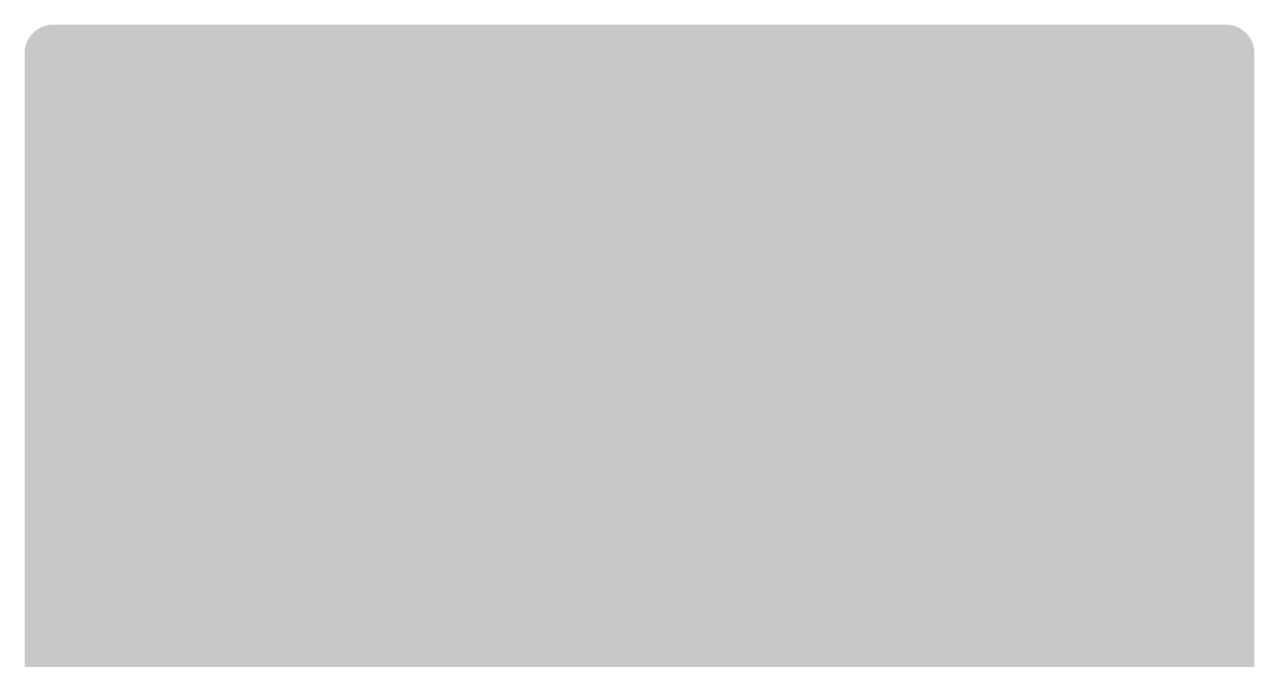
# Model space of a CAD drawing. Extents: x -4 to 157, y -7 to 87.
# Drawn here: x 59.092 to 59.637, y 29.427 to 29.708 of the extents above; entities that cross this region are included whole.
import ezdxf

# ---------------------------------------------------------------- set-up
doc = ezdxf.new("R2010")
doc.units = 0
doc.layers.add('2D_LINE_126', color=255, linetype='CONTINUOUS')

# ---------------------------------------------------------------- blocks, each defined once
blk = doc.blocks.new('SMOOTH_0$0254')
at = {"const_width": 0.0127}
blk.add_lwpolyline([(-0.00635, 0, 1), (0.00635, 0, 1)], format="xyb", close=True, dxfattribs=at)
blk = doc.blocks.new('DRAWING_207')
at = {"layer": '2D_LINE_126', "const_width": 0.0254}
for points in [[(-2.70349, 3.43136), (-3.2234, 3.43136)], [(-3.2234, 3.43136), (-3.2234, 1.87166)], [(-3.2234, 3.43124), (-3.22328, 3.43136)], [(-3.2234, 3.42985), (-3.22189, 3.43136)], [(-3.2234, 3.42846), (-3.2205, 3.43136)], [(-3.2234, 3.42707), (-3.21911, 3.43136)], [(-3.2234, 3.42569), (-3.21773, 3.43136)], [(-3.2234, 3.4243), (-3.21634, 3.43136)], [(-3.2234, 3.42291), (-3.21495, 3.43136)], [(-3.2234, 3.42152), (-3.21356, 3.43136)], [(-3.2234, 3.42013), (-3.21217, 3.43136)], [(-3.2234, 3.41874), (-3.21078, 3.43136)], [(-3.2234, 3.41735), (-3.20939, 3.43136)], [(-3.2234, 3.41596), (-3.208, 3.43136)], [(-3.2234, 3.41457), (-3.20661, 3.43136)], [(-3.2234, 3.41318), (-3.20522, 3.43136)], [(-3.2234, 3.41179), (-3.20383, 3.43136)], [(-3.2234, 3.4104), (-3.20244, 3.43136)], [(-3.2234, 3.40901), (-3.20105, 3.43136)], [(-3.2234, 3.40762), (-3.19966, 3.43136)], [(-3.2234, 3.40623), (-3.19827, 3.43136)], [(-3.2234, 3.40484), (-3.19688, 3.43136)], [(-3.2234, 3.40345), (-3.19549, 3.43136)], [(-3.2234, 3.40206), (-3.1941, 3.43136)], [(-3.2234, 3.40068), (-3.19272, 3.43136)], [(-3.2234, 3.39928), (-3.19133, 3.43136)], [(-3.2234, 3.3979), (-3.18994, 3.43136)], [(-3.2234, 3.39651), (-3.18855, 3.43136)], [(-3.2234, 3.39512), (-3.18716, 3.43136)], [(-3.2234, 3.39373), (-3.18577, 3.43136)], [(-3.2234, 3.39234), (-3.18438, 3.43136)], [(-3.2234, 3.39095), (-3.18299, 3.43136)], [(-3.2234, 3.38956), (-3.1816, 3.43136)], [(-3.2234, 3.38817), (-3.18021, 3.43136)], [(-3.2234, 3.38678), (-3.17882, 3.43136)], [(-3.2234, 3.38539), (-3.17743, 3.43136)], [(-3.2234, 3.384), (-3.17604, 3.43136)], [(-3.2234, 3.38261), (-3.17465, 3.43136)], [(-3.2234, 3.38122), (-3.17326, 3.43136)], [(-3.2234, 3.37983), (-3.17187, 3.43136)], [(-3.2234, 3.37844), (-3.17048, 3.43136)], [(-3.2234, 3.37705), (-3.16909, 3.43136)], [(-3.2234, 3.37566), (-3.1677, 3.43136)], [(-3.2234, 3.37427), (-3.16631, 3.43136)], [(-3.2234, 3.37289), (-3.16493, 3.43136)], [(-3.2234, 3.3715), (-3.16354, 3.43136)], [(-3.2234, 3.37011), (-3.16215, 3.43136)], [(-3.2234, 3.36872), (-3.16076, 3.43136)], [(-3.2234, 3.36733), (-3.15937, 3.43136)], [(-3.2234, 3.36594), (-3.15798, 3.43136)], [(-3.2234, 3.36455), (-3.15659, 3.43136)], [(-3.2234, 3.36316), (-3.1552, 3.43136)], [(-3.2234, 3.36177), (-3.15381, 3.43136)], [(-3.2234, 3.36038), (-3.15242, 3.43136)], [(-3.2234, 3.35899), (-3.15103, 3.43136)], [(-3.2234, 3.3576), (-3.14964, 3.43136)], [(-3.2234, 3.35621), (-3.14825, 3.43136)], [(-3.2234, 3.35482), (-3.14686, 3.43136)], [(-3.2234, 3.35343), (-3.14547, 3.43136)], [(-3.2234, 3.35204), (-3.14408, 3.43136)], [(-3.2234, 3.35065), (-3.14269, 3.43136)], [(-3.2234, 3.34926), (-3.1413, 3.43136)], [(-3.2234, 3.34788), (-3.13992, 3.43136)], [(-3.2234, 3.34649), (-3.13853, 3.43136)], [(-3.2234, 3.3451), (-3.13714, 3.43136)], [(-3.2234, 3.34371), (-3.13575, 3.43136)], [(-3.2234, 3.34232), (-3.13436, 3.43136)], [(-3.2234, 3.34093), (-3.13297, 3.43136)], [(-3.2234, 3.33954), (-3.13158, 3.43136)], [(-3.2234, 3.33815), (-3.13019, 3.43136)], [(-3.2234, 3.33676), (-3.1288, 3.43136)], [(-3.2234, 3.33537), (-3.12741, 3.43136)], [(-3.2234, 3.33398), (-3.12602, 3.43136)], [(-3.2234, 3.33259), (-3.12463, 3.43136)], [(-3.2234, 3.3312), (-3.12324, 3.43136)], [(-3.2234, 3.32981), (-3.12185, 3.43136)], [(-3.2234, 3.32842), (-3.12046, 3.43136)], [(-3.2234, 3.32703), (-3.11907, 3.43136)], [(-3.2234, 3.32564), (-3.11768, 3.43136)], [(-3.2234, 3.32426), (-3.1163, 3.43136)], [(-3.2234, 3.32286), (-3.1149, 3.43136)], [(-3.2234, 3.32148), (-3.11352, 3.43136)], [(-3.2234, 3.32009), (-3.11213, 3.43136)], [(-3.2234, 3.3187), (-3.11074, 3.43136)], [(-3.2234, 3.31731), (-3.10935, 3.43136)], [(-3.2234, 3.31592), (-3.10796, 3.43136)], [(-3.2234, 3.31453), (-3.10657, 3.43136)], [(-3.2234, 3.31314), (-3.10518, 3.43136)], [(-3.2234, 3.31175), (-3.10379, 3.43136)], [(-3.2234, 3.31036), (-3.1024, 3.43136)], [(-3.2234, 3.30897), (-3.10101, 3.43136)], [(-3.2234, 3.30758), (-3.09962, 3.43136)], [(-3.2234, 3.30619), (-3.09823, 3.43136)], [(-3.2234, 3.3048), (-3.09684, 3.43136)], [(-3.2234, 3.30341), (-3.09545, 3.43136)], [(-3.2234, 3.30202), (-3.09406, 3.43136)], [(-3.2234, 3.30063), (-3.09267, 3.43136)], [(-3.2234, 3.29924), (-3.09128, 3.43136)], [(-3.2234, 3.29785), (-3.08989, 3.43136)], [(-3.2234, 3.29646), (-3.0885, 3.43136)], [(-3.2234, 3.29508), (-3.08712, 3.43136)], [(-3.2234, 3.29369), (-3.08573, 3.43136)], [(-3.2234, 3.2923), (-3.08434, 3.43136)], [(-3.2234, 3.29091), (-3.08295, 3.43136)], [(-3.2234, 3.28952), (-3.08156, 3.43136)], [(-3.2234, 3.28813), (-3.08017, 3.43136)], [(-3.2234, 3.28674), (-3.07878, 3.43136)], [(-3.2234, 3.28535), (-3.07739, 3.43136)], [(-3.2234, 3.28396), (-3.076, 3.43136)], [(-3.2234, 3.28257), (-3.07461, 3.43136)], [(-3.2234, 3.28118), (-3.07322, 3.43136)], [(-3.2234, 3.27979), (-3.07183, 3.43136)], [(-3.2234, 3.2784), (-3.07044, 3.43136)], [(-3.2234, 3.27701), (-3.06905, 3.43136)], [(-3.2234, 3.27562), (-3.06766, 3.43136)], [(-3.2234, 3.27423), (-3.06627, 3.43136)], [(-3.2234, 3.27284), (-3.06488, 3.43136)], [(-3.2234, 3.27145), (-3.06349, 3.43136)], [(-3.2234, 3.27007), (-3.06211, 3.43136)], [(-3.2234, 3.26868), (-3.06072, 3.43136)], [(-3.2234, 3.26729), (-3.05933, 3.43136)], [(-3.2234, 3.2659), (-3.05794, 3.43136)], [(-3.2234, 3.26451), (-3.05655, 3.43136)], [(-3.2234, 3.26312), (-3.05516, 3.43136)], [(-3.2234, 3.26173), (-3.05377, 3.43136)], [(-3.2234, 3.26034), (-3.05238, 3.43136)], [(-3.2234, 3.25895), (-3.05099, 3.43136)], [(-3.2234, 3.25756), (-3.0496, 3.43136)], [(-3.2234, 3.25617), (-3.04821, 3.43136)], [(-3.2234, 3.25478), (-3.04682, 3.43136)], [(-3.2234, 3.25339), (-3.04543, 3.43136)], [(-3.2234, 3.252), (-3.04404, 3.43136)], [(-3.2234, 3.25061), (-3.04265, 3.43136)], [(-3.2234, 3.24922), (-3.04126, 3.43136)], [(-3.2234, 3.24783), (-3.03987, 3.43136)], [(-3.2234, 3.24644), (-3.03848, 3.43136)], [(-3.2234, 3.24506), (-3.0371, 3.43136)], [(-3.2234, 3.24366), (-3.0357, 3.43136)], [(-3.2234, 3.24228), (-3.03432, 3.43136)], [(-3.2234, 3.24089), (-3.03293, 3.43136)], [(-3.2234, 3.2395), (-3.03154, 3.43136)], [(-3.2234, 3.23811), (-3.03015, 3.43136)], [(-3.2234, 3.23672), (-3.02876, 3.43136)], [(-3.2234, 3.23533), (-3.02737, 3.43136)], [(-3.2234, 3.23394), (-3.02598, 3.43136)], [(-3.2234, 3.23255), (-3.02459, 3.43136)], [(-3.2234, 3.23116), (-3.0232, 3.43136)], [(-3.2234, 3.22977), (-3.02181, 3.43136)], [(-3.2234, 3.22838), (-3.02042, 3.43136)], [(-3.2234, 3.22699), (-3.01903, 3.43136)], [(-3.2234, 3.2256), (-3.01764, 3.43136)], [(-3.2234, 3.22421), (-3.01625, 3.43136)], [(-3.2234, 3.22282), (-3.01486, 3.43136)], [(-3.2234, 3.22143), (-3.01347, 3.43136)], [(-3.2234, 3.22004), (-3.01208, 3.43136)], [(-3.2234, 3.21865), (-3.01069, 3.43136)], [(-3.2234, 3.21727), (-3.00931, 3.43136)], [(-3.2234, 3.21588), (-3.00792, 3.43136)], [(-3.2234, 3.21449), (-3.00653, 3.43136)], [(-3.2234, 3.2131), (-3.00514, 3.43136)], [(-3.2234, 3.21171), (-3.00375, 3.43136)], [(-3.2234, 3.21032), (-3.00236, 3.43136)], [(-3.2234, 3.20893), (-3.00097, 3.43136)], [(-3.2234, 3.20754), (-2.99958, 3.43136)], [(-3.2234, 3.20615), (-2.99819, 3.43136)], [(-3.2234, 3.20476), (-2.9968, 3.43136)], [(-3.2234, 3.20337), (-2.99541, 3.43136)], [(-3.2234, 3.20198), (-2.99402, 3.43136)], [(-3.2234, 3.20059), (-2.99263, 3.43136)], [(-3.2234, 3.1992), (-2.99124, 3.43136)], [(-3.2234, 3.19781), (-2.98985, 3.43136)], [(-3.2234, 3.19642), (-2.98846, 3.43136)], [(-3.2234, 3.19503), (-2.98707, 3.43136)], [(-3.2234, 3.19364), (-2.98568, 3.43136)], [(-3.2234, 3.19226), (-2.9843, 3.43136)], [(-3.2234, 3.19087), (-2.98291, 3.43136)], [(-3.2234, 3.18948), (-2.98152, 3.43136)], [(-3.2234, 3.18809), (-2.98013, 3.43136)], [(-3.2234, 3.1867), (-2.97874, 3.43136)], [(-3.2234, 3.18531), (-2.97735, 3.43136)], [(-3.2234, 3.18392), (-2.97596, 3.43136)], [(-3.2234, 3.18253), (-2.97457, 3.43136)], [(-3.2234, 3.18114), (-2.97318, 3.43136)], [(-3.2234, 3.17975), (-2.97179, 3.43136)], [(-3.2234, 3.17836), (-2.9704, 3.43136)], [(-3.2234, 3.17697), (-2.96901, 3.43136)], [(-3.2234, 3.17558), (-2.96762, 3.43136)], [(-3.2234, 3.17419), (-2.96623, 3.43136)], [(-3.2234, 3.1728), (-2.96484, 3.43136)], [(-3.2234, 3.17141), (-2.96345, 3.43136)], [(-3.2234, 3.17002), (-2.96206, 3.43136)], [(-3.2234, 3.16863), (-2.96068, 3.43136)], [(-3.2234, 3.16724), (-2.95928, 3.43136)], [(-3.2234, 3.16586), (-2.9579, 3.43136)], [(-3.2234, 3.16447), (-2.95651, 3.43136)], [(-3.2234, 3.16308), (-2.95512, 3.43136)], [(-3.2234, 3.16169), (-2.95373, 3.43136)], [(-3.2234, 3.1603), (-2.95234, 3.43136)], [(-3.2234, 3.15891), (-2.95095, 3.43136)], [(-3.2234, 3.15752), (-2.94956, 3.43136)], [(-3.2234, 3.15613), (-2.94817, 3.43136)], [(-3.2234, 3.15474), (-2.94678, 3.43136)], [(-3.2234, 3.15335), (-2.94539, 3.43136)], [(-3.2234, 3.15196), (-2.944, 3.43136)], [(-3.2234, 3.15057), (-2.94261, 3.43136)], [(-3.2234, 3.14918), (-2.94122, 3.43136)], [(-3.2234, 3.14779), (-2.93983, 3.43136)], [(-3.2234, 3.1464), (-2.93844, 3.43136)], [(-3.2234, 3.14501), (-2.93705, 3.43136)], [(-3.2234, 3.14362), (-2.93566, 3.43136)], [(-3.2234, 3.14223), (-2.93427, 3.43136)], [(-3.2234, 3.14084), (-2.93288, 3.43136)], [(-3.2234, 3.13946), (-2.9315, 3.43136)], [(-3.2234, 3.13807), (-2.93011, 3.43136)], [(-3.2234, 3.13668), (-2.92872, 3.43136)], [(-3.2234, 3.13529), (-2.92733, 3.43136)], [(-3.2234, 3.1339), (-2.92594, 3.43136)], [(-3.2234, 3.13251), (-2.92455, 3.43136)], [(-3.2234, 3.13112), (-2.92316, 3.43136)], [(-3.2234, 3.12973), (-2.92177, 3.43136)], [(-3.2234, 3.12834), (-2.92038, 3.43136)], [(-3.2234, 3.12695), (-2.91899, 3.43136)], [(-3.2234, 3.12556), (-2.9176, 3.43136)], [(-3.2234, 3.12417), (-2.91621, 3.43136)], [(-3.2234, 3.12278), (-2.91482, 3.43136)], [(-3.2234, 3.12139), (-2.91343, 3.43136)], [(-3.2234, 3.12), (-2.91204, 3.43136)], [(-3.2234, 3.11861), (-2.91065, 3.43136)], [(-3.2234, 3.11722), (-2.90926, 3.43136)], [(-3.2234, 3.11584), (-2.90788, 3.43136)], [(-3.2234, 3.11445), (-2.90649, 3.43136)], [(-3.2234, 3.11306), (-2.9051, 3.43136)], [(-3.2234, 3.11167), (-2.90371, 3.43136)], [(-3.2234, 3.11028), (-2.90232, 3.43136)], [(-3.2234, 3.10889), (-2.90093, 3.43136)], [(-3.2234, 3.1075), (-2.89954, 3.43136)], [(-3.2234, 3.10611), (-2.89815, 3.43136)], [(-3.2234, 3.10472), (-2.89676, 3.43136)], [(-3.2234, 3.10333), (-2.89537, 3.43136)], [(-3.2234, 3.10194), (-2.89398, 3.43136)], [(-3.2234, 3.10055), (-2.89259, 3.43136)], [(-3.2234, 3.09916), (-2.8912, 3.43136)], [(-3.2234, 3.09777), (-2.88981, 3.43136)], [(-3.2234, 3.09638), (-2.88842, 3.43136)], [(-3.2234, 3.09499), (-2.88703, 3.43136)], [(-3.2234, 3.0936), (-2.88564, 3.43136)], [(-3.2234, 3.09221), (-2.88425, 3.43136)], [(-3.2234, 3.09082), (-2.88286, 3.43136)], [(-3.2234, 3.08944), (-2.88148, 3.43136)], [(-3.2234, 3.08804), (-2.88008, 3.43136)], [(-3.2234, 3.08666), (-2.8787, 3.43136)], [(-3.2234, 3.08527), (-2.87731, 3.43136)], [(-3.2234, 3.08388), (-2.87592, 3.43136)], [(-3.2234, 3.08249), (-2.87453, 3.43136)], [(-3.2234, 3.0811), (-2.87314, 3.43136)], [(-3.2234, 3.07971), (-2.87175, 3.43136)], [(-3.2234, 3.07832), (-2.87036, 3.43136)], [(-3.2234, 3.07693), (-2.86897, 3.43136)], [(-3.2234, 3.07554), (-2.86758, 3.43136)], [(-3.2234, 3.07415), (-2.86619, 3.43136)], [(-3.2234, 3.07276), (-2.8648, 3.43136)], [(-3.2234, 3.07137), (-2.86341, 3.43136)], [(-3.2234, 3.06998), (-2.86202, 3.43136)], [(-3.2234, 3.06859), (-2.86063, 3.43136)], [(-3.2234, 3.0672), (-2.85924, 3.43136)], [(-3.2234, 3.06581), (-2.85785, 3.43136)], [(-3.2234, 3.06442), (-2.85646, 3.43136)], [(-3.2234, 3.06303), (-2.85507, 3.43136)], [(-3.2234, 3.06165), (-2.85369, 3.43136)], [(-3.2234, 3.06026), (-2.8523, 3.43136)], [(-3.2234, 3.05887), (-2.85091, 3.43136)], [(-3.2234, 3.05748), (-2.84952, 3.43136)], [(-3.2234, 3.05609), (-2.84813, 3.43136)], [(-3.2234, 3.0547), (-2.84674, 3.43136)], [(-3.2234, 3.05331), (-2.84535, 3.43136)], [(-3.2234, 3.05192), (-2.84396, 3.43136)], [(-3.2234, 3.05053), (-2.84257, 3.43136)], [(-3.2234, 3.04914), (-2.84118, 3.43136)], [(-3.2234, 3.04775), (-2.83979, 3.43136)], [(-3.2234, 3.04636), (-2.8384, 3.43136)], [(-3.2234, 3.04497), (-2.83701, 3.43136)], [(-3.2234, 3.04358), (-2.83562, 3.43136)], [(-3.2234, 3.04219), (-2.83423, 3.43136)], [(-3.2234, 3.0408), (-2.83284, 3.43136)], [(-3.2234, 3.03941), (-2.83145, 3.43136)], [(-3.2234, 3.03803), (-2.83007, 3.43136)], [(-3.2234, 3.03664), (-2.82868, 3.43136)], [(-3.2234, 3.03525), (-2.82729, 3.43136)], [(-3.2234, 3.03386), (-2.8259, 3.43136)], [(-3.2234, 3.03247), (-2.82451, 3.43136)], [(-3.2234, 3.03108), (-2.82312, 3.43136)], [(-3.2234, 3.02969), (-2.82173, 3.43136)], [(-3.2234, 3.0283), (-2.82034, 3.43136)], [(-3.2234, 3.02691), (-2.81895, 3.43136)], [(-3.2234, 3.02552), (-2.81756, 3.43136)], [(-3.2234, 3.02413), (-2.81617, 3.43136)], [(-3.2234, 3.02274), (-2.81478, 3.43136)], [(-3.2234, 3.02135), (-2.81339, 3.43136)], [(-3.2234, 3.01996), (-2.812, 3.43136)], [(-3.2234, 3.01857), (-2.81061, 3.43136)], [(-3.2234, 3.01718), (-2.80922, 3.43136)], [(-3.2234, 3.01579), (-2.80783, 3.43136)], [(-3.2234, 3.0144), (-2.80644, 3.43136)], [(-3.2234, 3.01301), (-2.80505, 3.43136)], [(-3.2234, 3.01162), (-2.80366, 3.43136)], [(-3.2234, 3.01024), (-2.80228, 3.43136)], [(-3.2234, 3.00885), (-2.80089, 3.43136)], [(-3.2234, 3.00746), (-2.7995, 3.43136)], [(-3.2234, 3.00607), (-2.79811, 3.43136)], [(-3.2234, 3.00468), (-2.79672, 3.43136)], [(-3.2234, 3.00329), (-2.79533, 3.43136)], [(-3.2234, 3.0019), (-2.79394, 3.43136)], [(-3.2234, 3.00051), (-2.79255, 3.43136)], [(-3.2234, 2.99912), (-2.79116, 3.43136)], [(-3.2234, 2.99773), (-2.78977, 3.43136)], [(-3.2234, 2.99634), (-2.78838, 3.43136)], [(-3.2234, 2.99495), (-2.78699, 3.43136)], [(-3.2234, 2.99356), (-2.7856, 3.43136)], [(-3.2234, 2.99217), (-2.78421, 3.43136)], [(-3.2234, 2.99078), (-2.78282, 3.43136)], [(-3.2234, 2.98939), (-2.78143, 3.43136)], [(-3.2234, 2.988), (-2.78004, 3.43136)], [(-3.2234, 2.98661), (-2.77865, 3.43136)], [(-3.2234, 2.98522), (-2.77726, 3.43136)], [(-3.2234, 2.98384), (-2.77588, 3.43136)], [(-3.2234, 2.98245), (-2.77449, 3.43136)], [(-3.2234, 2.98106), (-2.7731, 3.43136)], [(-3.2234, 2.97967), (-2.77171, 3.43136)], [(-3.2234, 2.97828), (-2.77032, 3.43136)], [(-3.2234, 2.97689), (-2.76893, 3.43136)], [(-3.2234, 2.9755), (-2.76754, 3.43136)], [(-3.2234, 2.97411), (-2.76615, 3.43136)], [(-3.2234, 2.97272), (-2.76476, 3.43136)], [(-3.2234, 2.97133), (-2.76337, 3.43136)], [(-3.2234, 2.96994), (-2.76198, 3.43136)], [(-3.2234, 2.96855), (-2.76059, 3.43136)], [(-3.2234, 2.96716), (-2.7592, 3.43136)], [(-3.2234, 2.96577), (-2.75781, 3.43136)], [(-3.2234, 2.96438), (-2.75642, 3.43136)], [(-3.2234, 2.96299), (-2.75503, 3.43136)], [(-3.2234, 2.9616), (-2.75364, 3.43136)], [(-3.2234, 2.96021), (-2.75225, 3.43136)], [(-3.2234, 2.95883), (-2.75087, 3.43136)], [(-3.2234, 2.95744), (-2.74948, 3.43136)], [(-3.2234, 2.95605), (-2.74809, 3.43136)], [(-3.2234, 2.95466), (-2.7467, 3.43136)], [(-3.2234, 2.95327), (-2.74531, 3.43136)], [(-3.2234, 2.95188), (-2.74392, 3.43136)], [(-3.2234, 2.95049), (-2.74253, 3.43136)], [(-3.2234, 2.9491), (-2.74114, 3.43136)], [(-3.2234, 2.94771), (-2.73975, 3.43136)], [(-3.2234, 2.94632), (-2.73836, 3.43136)], [(-3.2234, 2.94493), (-2.73697, 3.43136)], [(-3.2234, 2.94354), (-2.73558, 3.43136)], [(-3.2234, 2.94215), (-2.73419, 3.43136)], [(-3.2234, 2.94076), (-2.7328, 3.43136)], [(-3.2234, 2.93937), (-2.73141, 3.43136)], [(-3.2234, 2.93798), (-2.73002, 3.43136)], [(-3.2234, 2.93659), (-2.72863, 3.43136)], [(-3.2234, 2.9352), (-2.72724, 3.43136)], [(-3.2234, 2.93381), (-2.72585, 3.43136)], [(-3.2234, 2.93242), (-2.72446, 3.43136)], [(-3.2234, 2.93104), (-2.72308, 3.43136)], [(-3.2234, 2.92965), (-2.72169, 3.43136)], [(-3.2234, 2.92826), (-2.7203, 3.43136)], [(-3.2234, 2.92687), (-2.71891, 3.43136)], [(-3.2234, 2.92548), (-2.71752, 3.43136)], [(-3.2234, 2.92409), (-2.71613, 3.43136)], [(-3.2234, 2.9227), (-2.71474, 3.43136)], [(-3.2234, 2.92131), (-2.71335, 3.43136)], [(-3.2234, 2.91992), (-2.71196, 3.43136)], [(-3.2234, 2.91853), (-2.71057, 3.43136)], [(-3.2234, 2.91714), (-2.70918, 3.43136)], [(-3.2234, 2.91575), (-2.70779, 3.43136)], [(-3.2234, 2.91436), (-2.7064, 3.43136)], [(-3.2234, 2.91297), (-2.70501, 3.43136)], [(-3.2234, 2.91158), (-2.70362, 3.43136)], [(-3.2234, 2.91019), (-2.70349, 3.4301)], [(-3.2234, 2.9088), (-2.70349, 3.42871)], [(-2.70349, 1.87166), (-2.70349, 3.43136)], [(-3.2234, 2.90742), (-2.70349, 3.42732)], [(-3.2234, 2.90603), (-2.70349, 3.42593)], [(-3.2234, 2.90464), (-2.70349, 3.42454)], [(-3.2234, 2.90325), (-2.70349, 3.42315)], [(-3.2234, 2.90186), (-2.70349, 3.42176)], [(-3.2234, 2.90047), (-2.70349, 3.42038)], [(-3.2234, 2.89908), (-2.70349, 3.41899)], [(-3.2234, 2.89769), (-2.70349, 3.4176)], [(-3.2234, 2.8963), (-2.70349, 3.41621)], [(-3.2234, 2.89491), (-2.70349, 3.41482)], [(-3.2234, 2.89352), (-2.70349, 3.41343)], [(-3.2234, 2.89213), (-2.70349, 3.41204)], [(-3.2234, 2.89074), (-2.70349, 3.41065)], [(-3.2234, 2.88935), (-2.70349, 3.40926)], [(-3.2234, 2.88796), (-2.70349, 3.40787)], [(-3.2234, 2.88657), (-2.70349, 3.40648)], [(-3.2234, 2.88518), (-2.70349, 3.40509)], [(-3.2234, 2.88379), (-2.70349, 3.4037)], [(-3.2234, 2.88241), (-2.70349, 3.40231)], [(-3.2234, 2.88101), (-2.70349, 3.40092)], [(-3.2234, 2.87963), (-2.70349, 3.39953)], [(-3.2234, 2.87824), (-2.70349, 3.39814)], [(-3.2234, 2.87685), (-2.70349, 3.39675)], [(-3.2234, 2.87546), (-2.70349, 3.39536)], [(-3.2234, 2.87407), (-2.70349, 3.39398)], [(-3.2234, 2.87268), (-2.70349, 3.39259)], [(-3.2234, 2.87129), (-2.70349, 3.3912)], [(-3.2234, 2.8699), (-2.70349, 3.38981)], [(-3.2234, 2.86851), (-2.70349, 3.38842)], [(-3.2234, 2.86712), (-2.70349, 3.38703)], [(-3.2234, 2.86573), (-2.70349, 3.38564)], [(-3.2234, 2.86434), (-2.70349, 3.38425)], [(-3.2234, 2.86295), (-2.70349, 3.38286)], [(-3.2234, 2.86156), (-2.70349, 3.38147)], [(-3.2234, 2.86017), (-2.70349, 3.38008)], [(-3.2234, 2.85878), (-2.70349, 3.37869)], [(-3.2234, 2.85739), (-2.70349, 3.3773)], [(-3.2234, 2.856), (-2.70349, 3.37591)], [(-3.2234, 2.85461), (-2.70349, 3.37452)], [(-3.2234, 2.85323), (-2.70349, 3.37313)], [(-3.2234, 2.85184), (-2.70349, 3.37174)], [(-3.2234, 2.85045), (-2.70349, 3.37035)], [(-3.2234, 2.84906), (-2.70349, 3.36897)], [(-3.2234, 2.84767), (-2.70349, 3.36758)], [(-3.2234, 2.84628), (-2.70349, 3.36619)], [(-3.2234, 2.84489), (-2.70349, 3.3648)], [(-3.2234, 2.8435), (-2.70349, 3.36341)], [(-3.2234, 2.84211), (-2.70349, 3.36202)], [(-3.2234, 2.84072), (-2.70349, 3.36063)], [(-3.2234, 2.83933), (-2.70349, 3.35924)], [(-3.2234, 2.83794), (-2.70349, 3.35785)], [(-3.2234, 2.83655), (-2.70349, 3.35646)], [(-3.2234, 2.83516), (-2.70349, 3.35507)], [(-3.2234, 2.83377), (-2.70349, 3.35368)], [(-3.2234, 2.83238), (-2.70349, 3.35229)], [(-3.2234, 2.83099), (-2.70349, 3.3509)], [(-3.2234, 2.82961), (-2.70349, 3.34951)], [(-3.2234, 2.82822), (-2.70349, 3.34812)], [(-3.2234, 2.82683), (-2.70349, 3.34673)], [(-3.2234, 2.82544), (-2.70349, 3.34534)], [(-3.2234, 2.82405), (-2.70349, 3.34395)], [(-3.2234, 2.82266), (-2.70349, 3.34256)], [(-3.2234, 2.82127), (-2.70349, 3.34118)], [(-3.2234, 2.81988), (-2.70349, 3.33979)], [(-3.2234, 2.81849), (-2.70349, 3.3384)], [(-3.2234, 2.8171), (-2.70349, 3.33701)], [(-3.2234, 2.81571), (-2.70349, 3.33562)], [(-3.2234, 2.81432), (-2.70349, 3.33423)], [(-3.2234, 2.81293), (-2.70349, 3.33284)], [(-3.2234, 2.81154), (-2.70349, 3.33145)], [(-3.2234, 2.81015), (-2.70349, 3.33006)], [(-3.2234, 2.80876), (-2.70349, 3.32867)], [(-3.2234, 2.80737), (-2.70349, 3.32728)], [(-3.2234, 2.80598), (-2.70349, 3.32589)], [(-3.2234, 2.80459), (-2.70349, 3.3245)], [(-3.2234, 2.80321), (-2.70349, 3.32311)], [(-3.2234, 2.80181), (-2.70349, 3.32172)], [(-3.2234, 2.80043), (-2.70349, 3.32033)], [(-3.2234, 2.79904), (-2.70349, 3.31894)], [(-3.2234, 2.79765), (-2.70349, 3.31755)], [(-3.2234, 2.79626), (-2.70349, 3.31617)], [(-3.2234, 2.79487), (-2.70349, 3.31478)], [(-3.2234, 2.79348), (-2.70349, 3.31339)], [(-3.2234, 2.79209), (-2.70349, 3.312)], [(-3.2234, 2.7907), (-2.70349, 3.31061)], [(-3.2234, 2.78931), (-2.70349, 3.30922)], [(-3.2234, 2.78792), (-2.70349, 3.30783)], [(-3.2234, 2.78653), (-2.70349, 3.30644)], [(-3.2234, 2.78514), (-2.70349, 3.30505)], [(-3.2234, 2.78375), (-2.70349, 3.30366)], [(-3.2234, 2.78236), (-2.70349, 3.30227)], [(-3.2234, 2.78097), (-2.70349, 3.30088)], [(-3.2234, 2.77958), (-2.70349, 3.29949)], [(-3.2234, 2.77819), (-2.70349, 3.2981)], [(-3.2234, 2.7768), (-2.70349, 3.29671)], [(-3.2234, 2.77542), (-2.70349, 3.29532)], [(-3.2234, 2.77403), (-2.70349, 3.29393)], [(-3.2234, 2.77264), (-2.70349, 3.29254)], [(-3.2234, 2.77125), (-2.70349, 3.29115)], [(-3.2234, 2.76986), (-2.70349, 3.28977)], [(-3.2234, 2.76847), (-2.70349, 3.28838)], [(-3.2234, 2.76708), (-2.70349, 3.28699)], [(-3.2234, 2.76569), (-2.70349, 3.2856)], [(-3.2234, 2.7643), (-2.70349, 3.28421)], [(-3.2234, 2.76291), (-2.70349, 3.28282)], [(-3.2234, 2.76152), (-2.70349, 3.28143)], [(-3.2234, 2.76013), (-2.70349, 3.28004)], [(-3.2234, 2.75874), (-2.70349, 3.27865)], [(-3.2234, 2.75735), (-2.70349, 3.27726)], [(-3.2234, 2.75596), (-2.70349, 3.27587)], [(-3.2234, 2.75457), (-2.70349, 3.27448)], [(-3.2234, 2.75318), (-2.70349, 3.27309)], [(-3.2234, 2.7518), (-2.70349, 3.2717)], [(-3.2234, 2.75041), (-2.70349, 3.27031)], [(-3.2234, 2.74902), (-2.70349, 3.26892)], [(-3.2234, 2.74763), (-2.70349, 3.26753)], [(-3.2234, 2.74624), (-2.70349, 3.26614)], [(-3.2234, 2.74485), (-2.70349, 3.26475)], [(-3.2234, 2.74346), (-2.70349, 3.26337)], [(-3.2234, 2.74207), (-2.70349, 3.26198)], [(-3.2234, 2.74068), (-2.70349, 3.26059)], [(-3.2234, 2.73929), (-2.70349, 3.2592)], [(-3.2234, 2.7379), (-2.70349, 3.25781)], [(-3.2234, 2.73651), (-2.70349, 3.25642)], [(-3.2234, 2.73512), (-2.70349, 3.25503)], [(-3.2234, 2.73373), (-2.70349, 3.25364)], [(-3.2234, 2.73234), (-2.70349, 3.25225)], [(-3.2234, 2.73095), (-2.70349, 3.25086)], [(-3.2234, 2.72956), (-2.70349, 3.24947)], [(-3.2234, 2.72817), (-2.70349, 3.24808)], [(-3.2234, 2.72679), (-2.70349, 3.24669)], [(-3.2234, 2.72539), (-2.70349, 3.2453)], [(-3.2234, 2.72401), (-2.70349, 3.24391)], [(-3.2234, 2.72262), (-2.70349, 3.24252)], [(-3.2234, 2.72123), (-2.70349, 3.24113)], [(-3.2234, 2.71984), (-2.70349, 3.23974)], [(-3.2234, 2.71845), (-2.70349, 3.23836)], [(-3.2234, 2.71706), (-2.70349, 3.23697)], [(-3.2234, 2.71567), (-2.70349, 3.23558)], [(-3.2234, 2.71428), (-2.70349, 3.23419)], [(-3.2234, 2.71289), (-2.70349, 3.2328)], [(-3.2234, 2.7115), (-2.70349, 3.23141)], [(-3.2234, 2.71011), (-2.70349, 3.23002)], [(-3.2234, 2.70872), (-2.70349, 3.22863)], [(-3.2234, 2.70733), (-2.70349, 3.22724)], [(-3.2234, 2.70594), (-2.70349, 3.22585)], [(-3.2234, 2.70455), (-2.70349, 3.22446)], [(-3.2234, 2.70316), (-2.70349, 3.22307)], [(-3.2234, 2.70177), (-2.70349, 3.22168)], [(-3.2234, 2.70038), (-2.70349, 3.22029)], [(-3.2234, 2.69899), (-2.70349, 3.2189)], [(-3.2234, 2.69761), (-2.70349, 3.21751)], [(-3.2234, 2.69622), (-2.70349, 3.21612)], [(-3.2234, 2.69483), (-2.70349, 3.21473)], [(-3.2234, 2.69344), (-2.70349, 3.21335)], [(-3.2234, 2.69205), (-2.70349, 3.21195)], [(-3.2234, 2.69066), (-2.70349, 3.21057)], [(-3.2234, 2.68927), (-2.70349, 3.20918)], [(-3.2234, 2.68788), (-2.70349, 3.20779)], [(-3.2234, 2.68649), (-2.70349, 3.2064)], [(-3.2234, 2.6851), (-2.70349, 3.20501)], [(-3.2234, 2.68371), (-2.70349, 3.20362)], [(-3.2234, 2.68232), (-2.70349, 3.20223)], [(-3.2234, 2.68093), (-2.70349, 3.20084)], [(-3.2234, 2.67954), (-2.70349, 3.19945)], [(-3.2234, 2.67815), (-2.70349, 3.19806)], [(-3.2234, 2.67676), (-2.70349, 3.19667)], [(-3.2234, 2.67537), (-2.70349, 3.19528)], [(-3.2234, 2.67399), (-2.70349, 3.19389)], [(-3.2234, 2.6726), (-2.70349, 3.1925)], [(-3.2234, 2.67121), (-2.70349, 3.19111)], [(-3.2234, 2.66982), (-2.70349, 3.18972)], [(-3.2234, 2.66843), (-2.70349, 3.18833)], [(-3.2234, 2.66704), (-2.70349, 3.18694)], [(-3.2234, 2.66565), (-2.70349, 3.18556)], [(-3.2234, 2.66426), (-2.70349, 3.18417)], [(-3.2234, 2.66287), (-2.70349, 3.18278)], [(-3.2234, 2.66148), (-2.70349, 3.18139)], [(-3.2234, 2.66009), (-2.70349, 3.18)], [(-3.2234, 2.6587), (-2.70349, 3.17861)], [(-3.2234, 2.65731), (-2.70349, 3.17722)], [(-3.2234, 2.65592), (-2.70349, 3.17583)], [(-3.2234, 2.65453), (-2.70349, 3.17444)], [(-3.2234, 2.65314), (-2.70349, 3.17305)], [(-3.2234, 2.65175), (-2.70349, 3.17166)], [(-3.2234, 2.65036), (-2.70349, 3.17027)], [(-3.2234, 2.64897), (-2.70349, 3.16888)], [(-3.2234, 2.64759), (-2.70349, 3.16749)], [(-3.2234, 2.64619), (-2.70349, 3.1661)], [(-3.2234, 2.64481), (-2.70349, 3.16471)], [(-3.2234, 2.64342), (-2.70349, 3.16332)], [(-3.2234, 2.64203), (-2.70349, 3.16193)], [(-3.2234, 2.64064), (-2.70349, 3.16055)], [(-3.2234, 2.63925), (-2.70349, 3.15916)], [(-3.2234, 2.63786), (-2.70349, 3.15777)], [(-3.2234, 2.63647), (-2.70349, 3.15638)], [(-3.2234, 2.63508), (-2.70349, 3.15499)], [(-3.2234, 2.63369), (-2.70349, 3.1536)], [(-3.2234, 2.6323), (-2.70349, 3.15221)], [(-3.2234, 2.63091), (-2.70349, 3.15082)]]:
    blk.add_lwpolyline(points, dxfattribs=at)
at = {"layer": '2D_LINE_126'}
for p in [(-3.2234, 3.43136), (-3.2234, 3.43136), (-3.2234, 3.43124), (-3.2234, 3.42985), (-3.2234, 3.42846), (-3.22328, 3.43136), (-3.22189, 3.43136), (-3.2205, 3.43136), (-3.21911, 3.43136), (-3.21773, 3.43136), (-3.21634, 3.43136), (-3.21495, 3.43136), (-3.21356, 3.43136), (-3.21217, 3.43136), (-3.21078, 3.43136), (-3.20939, 3.43136), (-3.208, 3.43136), (-3.20661, 3.43136), (-3.20522, 3.43136), (-3.20383, 3.43136), (-3.20244, 3.43136), (-3.20105, 3.43136), (-3.19966, 3.43136), (-3.19827, 3.43136), (-3.19688, 3.43136), (-3.19549, 3.43136), (-3.1941, 3.43136), (-3.19272, 3.43136), (-3.19133, 3.43136), (-3.18994, 3.43136), (-3.18855, 3.43136), (-3.18716, 3.43136), (-3.18577, 3.43136), (-3.18438, 3.43136), (-3.18299, 3.43136), (-3.1816, 3.43136), (-3.18021, 3.43136), (-3.17882, 3.43136), (-3.17743, 3.43136), (-3.17604, 3.43136), (-3.17465, 3.43136), (-3.17326, 3.43136), (-3.17187, 3.43136), (-3.17048, 3.43136), (-3.16909, 3.43136), (-3.1677, 3.43136), (-3.16631, 3.43136), (-3.16493, 3.43136), (-3.16354, 3.43136), (-3.16215, 3.43136), (-3.16076, 3.43136), (-3.15937, 3.43136), (-3.15798, 3.43136), (-3.15659, 3.43136), (-3.1552, 3.43136), (-3.15381, 3.43136), (-3.15242, 3.43136), (-3.15103, 3.43136), (-3.14964, 3.43136), (-3.14825, 3.43136), (-3.14686, 3.43136), (-3.14547, 3.43136), (-3.14408, 3.43136), (-3.14269, 3.43136), (-3.1413, 3.43136), (-3.13992, 3.43136), (-3.13853, 3.43136), (-3.13714, 3.43136), (-3.13575, 3.43136), (-3.13436, 3.43136), (-3.13297, 3.43136), (-3.13158, 3.43136), (-3.13019, 3.43136), (-3.1288, 3.43136), (-3.12741, 3.43136), (-3.12602, 3.43136), (-3.12463, 3.43136), (-3.12324, 3.43136), (-3.12185, 3.43136), (-3.12046, 3.43136), (-3.11907, 3.43136), (-3.11768, 3.43136), (-3.1163, 3.43136), (-3.1149, 3.43136), (-3.11352, 3.43136), (-3.11213, 3.43136), (-3.11074, 3.43136), (-3.10935, 3.43136), (-3.10796, 3.43136), (-3.10657, 3.43136), (-3.10518, 3.43136), (-3.10379, 3.43136), (-3.1024, 3.43136), (-3.10101, 3.43136), (-3.09962, 3.43136), (-3.09823, 3.43136), (-3.09684, 3.43136), (-3.09545, 3.43136), (-3.09406, 3.43136), (-3.09267, 3.43136), (-3.09128, 3.43136), (-3.08989, 3.43136), (-3.0885, 3.43136), (-3.08712, 3.43136), (-3.08573, 3.43136), (-3.08434, 3.43136), (-3.08295, 3.43136), (-3.08156, 3.43136), (-3.08017, 3.43136), (-3.07878, 3.43136), (-3.07739, 3.43136), (-3.076, 3.43136), (-3.07461, 3.43136), (-3.07322, 3.43136), (-3.07183, 3.43136), (-3.07044, 3.43136), (-3.06905, 3.43136), (-3.06766, 3.43136), (-3.06627, 3.43136), (-3.06488, 3.43136), (-3.06349, 3.43136), (-3.06211, 3.43136), (-3.06072, 3.43136), (-3.05933, 3.43136), (-3.05794, 3.43136), (-3.05655, 3.43136), (-3.05516, 3.43136), (-3.05377, 3.43136), (-3.05238, 3.43136), (-3.05099, 3.43136), (-3.0496, 3.43136), (-3.04821, 3.43136), (-3.04682, 3.43136), (-3.04543, 3.43136), (-3.04404, 3.43136), (-3.04265, 3.43136), (-3.04126, 3.43136), (-3.03987, 3.43136), (-3.03848, 3.43136), (-3.0371, 3.43136), (-3.0357, 3.43136), (-3.03432, 3.43136), (-3.03293, 3.43136), (-3.03154, 3.43136), (-3.03015, 3.43136), (-3.02876, 3.43136), (-3.02737, 3.43136), (-3.02598, 3.43136), (-3.02459, 3.43136), (-3.0232, 3.43136), (-3.02181, 3.43136), (-3.02042, 3.43136), (-3.01903, 3.43136), (-3.01764, 3.43136), (-3.01625, 3.43136), (-3.01486, 3.43136), (-3.01347, 3.43136), (-3.01208, 3.43136), (-3.01069, 3.43136), (-3.00931, 3.43136), (-3.00792, 3.43136), (-3.00653, 3.43136), (-3.00514, 3.43136), (-3.00375, 3.43136), (-3.00236, 3.43136), (-3.00097, 3.43136), (-2.99958, 3.43136), (-2.99819, 3.43136), (-2.9968, 3.43136), (-2.99541, 3.43136), (-2.99402, 3.43136), (-2.99263, 3.43136), (-2.99124, 3.43136), (-2.98985, 3.43136), (-2.98846, 3.43136), (-2.98707, 3.43136), (-2.98568, 3.43136), (-2.9843, 3.43136), (-2.98291, 3.43136), (-2.98152, 3.43136), (-2.98013, 3.43136), (-2.97874, 3.43136), (-2.97735, 3.43136), (-2.97596, 3.43136), (-2.97457, 3.43136), (-2.97318, 3.43136), (-2.97179, 3.43136), (-2.9704, 3.43136), (-2.96901, 3.43136), (-2.96762, 3.43136), (-2.96623, 3.43136), (-2.96484, 3.43136), (-2.96345, 3.43136), (-2.96206, 3.43136), (-2.96068, 3.43136), (-2.95928, 3.43136), (-2.9579, 3.43136), (-2.95651, 3.43136), (-2.95512, 3.43136), (-2.95373, 3.43136), (-2.95234, 3.43136), (-2.95095, 3.43136), (-2.94956, 3.43136), (-2.94817, 3.43136), (-2.94678, 3.43136), (-2.94539, 3.43136), (-2.944, 3.43136), (-2.94261, 3.43136), (-2.94122, 3.43136), (-2.93983, 3.43136), (-2.93844, 3.43136), (-2.93705, 3.43136), (-2.93566, 3.43136), (-2.93427, 3.43136), (-2.93288, 3.43136), (-2.9315, 3.43136), (-2.93011, 3.43136), (-2.92872, 3.43136), (-2.92733, 3.43136), (-2.92594, 3.43136), (-2.92455, 3.43136), (-2.92316, 3.43136), (-2.92177, 3.43136), (-2.92038, 3.43136), (-2.91899, 3.43136), (-2.9176, 3.43136), (-2.91621, 3.43136), (-2.91482, 3.43136), (-2.91343, 3.43136), (-2.91204, 3.43136), (-2.91065, 3.43136), (-2.90926, 3.43136), (-2.90788, 3.43136), (-2.90649, 3.43136), (-2.9051, 3.43136), (-2.90371, 3.43136), (-2.90232, 3.43136), (-2.90093, 3.43136), (-2.89954, 3.43136), (-2.89815, 3.43136), (-2.89676, 3.43136), (-2.89537, 3.43136), (-2.89398, 3.43136), (-2.89259, 3.43136), (-2.8912, 3.43136), (-2.88981, 3.43136), (-2.88842, 3.43136), (-2.88703, 3.43136), (-2.88564, 3.43136), (-2.88425, 3.43136), (-2.88286, 3.43136), (-2.88148, 3.43136), (-2.88008, 3.43136), (-2.8787, 3.43136), (-2.87731, 3.43136), (-2.87592, 3.43136), (-2.87453, 3.43136), (-2.87314, 3.43136), (-2.87175, 3.43136), (-2.87036, 3.43136), (-2.86897, 3.43136), (-2.86758, 3.43136), (-2.86619, 3.43136), (-2.8648, 3.43136), (-2.86341, 3.43136), (-2.86202, 3.43136), (-2.86063, 3.43136), (-2.85924, 3.43136), (-2.85785, 3.43136), (-2.85646, 3.43136), (-2.85507, 3.43136), (-2.85369, 3.43136), (-2.8523, 3.43136), (-2.85091, 3.43136), (-2.84952, 3.43136), (-2.84813, 3.43136), (-2.84674, 3.43136), (-2.84535, 3.43136), (-2.84396, 3.43136), (-2.84257, 3.43136), (-2.84118, 3.43136), (-2.83979, 3.43136), (-2.8384, 3.43136), (-2.83701, 3.43136), (-2.83562, 3.43136), (-2.83423, 3.43136), (-2.83284, 3.43136), (-2.83145, 3.43136), (-2.83007, 3.43136), (-2.82868, 3.43136), (-2.82729, 3.43136), (-2.8259, 3.43136), (-2.82451, 3.43136), (-2.82312, 3.43136), (-2.82173, 3.43136), (-2.82034, 3.43136), (-2.81895, 3.43136), (-2.81756, 3.43136), (-2.81617, 3.43136), (-2.81478, 3.43136), (-2.81339, 3.43136), (-2.812, 3.43136), (-2.81061, 3.43136), (-2.80922, 3.43136), (-2.80783, 3.43136), (-2.80644, 3.43136), (-2.80505, 3.43136), (-2.80366, 3.43136), (-2.80228, 3.43136), (-2.80089, 3.43136), (-2.7995, 3.43136), (-2.79811, 3.43136), (-2.79672, 3.43136), (-2.79533, 3.43136), (-2.79394, 3.43136), (-2.79255, 3.43136), (-2.79116, 3.43136), (-2.78977, 3.43136), (-2.78838, 3.43136), (-2.78699, 3.43136), (-2.7856, 3.43136), (-2.78421, 3.43136), (-2.78282, 3.43136), (-2.78143, 3.43136), (-2.78004, 3.43136), (-2.77865, 3.43136), (-2.77726, 3.43136), (-2.77588, 3.43136), (-2.77449, 3.43136), (-2.7731, 3.43136), (-2.77171, 3.43136), (-2.77032, 3.43136), (-2.76893, 3.43136), (-2.76754, 3.43136), (-2.76615, 3.43136), (-2.76476, 3.43136), (-2.76337, 3.43136), (-2.76198, 3.43136), (-2.76059, 3.43136), (-2.7592, 3.43136), (-2.75781, 3.43136), (-2.75642, 3.43136), (-2.75503, 3.43136), (-2.75364, 3.43136), (-2.75225, 3.43136), (-2.75087, 3.43136), (-2.74948, 3.43136), (-2.74809, 3.43136), (-2.7467, 3.43136), (-2.74531, 3.43136), (-2.74392, 3.43136), (-2.74253, 3.43136), (-2.74114, 3.43136), (-2.73975, 3.43136), (-2.73836, 3.43136), (-2.73697, 3.43136), (-2.73558, 3.43136), (-2.73419, 3.43136), (-2.7328, 3.43136), (-2.73141, 3.43136), (-2.73002, 3.43136), (-2.72863, 3.43136), (-2.72724, 3.43136), (-2.72585, 3.43136), (-2.72446, 3.43136), (-2.72308, 3.43136), (-2.72169, 3.43136), (-2.7203, 3.43136), (-2.71891, 3.43136), (-2.71752, 3.43136), (-2.71613, 3.43136), (-2.71474, 3.43136), (-2.71335, 3.43136), (-2.71196, 3.43136), (-2.71057, 3.43136), (-2.70918, 3.43136), (-2.70779, 3.43136), (-2.7064, 3.43136), (-2.70501, 3.43136), (-2.70362, 3.43136), (-2.70349, 3.43136), (-2.70349, 3.43136), (-2.70349, 3.4301), (-2.70349, 3.42871), (-3.2234, 3.42707), (-3.2234, 3.42569), (-3.2234, 3.4243), (-3.2234, 3.42291), (-2.70349, 3.42732), (-2.70349, 3.42593), (-2.70349, 3.42454), (-2.70349, 3.42315), (-3.2234, 3.42152), (-3.2234, 3.42013), (-3.2234, 3.41874), (-3.2234, 3.41735), (-2.70349, 3.42176), (-2.70349, 3.42038), (-2.70349, 3.41899), (-2.70349, 3.4176), (-3.2234, 3.41596), (-3.2234, 3.41457), (-3.2234, 3.41318), (-2.70349, 3.41621), (-2.70349, 3.41482), (-2.70349, 3.41343), (-2.70349, 3.41204), (-3.2234, 3.41179), (-3.2234, 3.4104), (-3.2234, 3.40901), (-3.2234, 3.40762), (-2.70349, 3.41065), (-2.70349, 3.40926), (-2.70349, 3.40787), (-2.70349, 3.40648), (-3.2234, 3.40623), (-3.2234, 3.40484), (-3.2234, 3.40345), (-3.2234, 3.40206), (-2.70349, 3.40509), (-2.70349, 3.4037), (-2.70349, 3.40231), (-3.2234, 3.40068), (-3.2234, 3.39928), (-3.2234, 3.3979), (-3.2234, 3.39651), (-2.70349, 3.40092), (-2.70349, 3.39953), (-2.70349, 3.39814), (-2.70349, 3.39675), (-3.2234, 3.39512), (-3.2234, 3.39373), (-3.2234, 3.39234), (-3.2234, 3.39095), (-2.70349, 3.39536), (-2.70349, 3.39398), (-2.70349, 3.39259), (-2.70349, 3.3912), (-3.2234, 3.38956), (-3.2234, 3.38817), (-3.2234, 3.38678), (-3.2234, 3.38539), (-2.70349, 3.38981), (-2.70349, 3.38842), (-2.70349, 3.38703), (-2.70349, 3.38564), (-3.2234, 3.384), (-3.2234, 3.38261), (-3.2234, 3.38122), (-3.2234, 3.37983), (-2.70349, 3.38425), (-2.70349, 3.38286), (-2.70349, 3.38147), (-2.70349, 3.38008), (-3.2234, 3.37844), (-3.2234, 3.37705), (-3.2234, 3.37566), (-3.2234, 3.37427), (-2.70349, 3.37869), (-2.70349, 3.3773), (-2.70349, 3.37591), (-2.70349, 3.37452), (-3.2234, 3.37289), (-3.2234, 3.3715), (-3.2234, 3.37011), (-3.2234, 3.36872), (-2.70349, 3.37313), (-2.70349, 3.37174), (-2.70349, 3.37035), (-2.70349, 3.36897), (-3.2234, 3.36733), (-3.2234, 3.36594), (-3.2234, 3.36455), (-3.2234, 3.36316), (-2.70349, 3.36758), (-2.70349, 3.36619), (-2.70349, 3.3648), (-2.70349, 3.36341), (-3.2234, 3.36177), (-3.2234, 3.36038), (-3.2234, 3.35899), (-3.2234, 3.3576), (-2.70349, 3.36202), (-2.70349, 3.36063), (-2.70349, 3.35924), (-2.70349, 3.35785), (-3.2234, 3.35621), (-3.2234, 3.35482), (-3.2234, 3.35343), (-3.2234, 3.35204), (-2.70349, 3.35646), (-2.70349, 3.35507), (-2.70349, 3.35368), (-2.70349, 3.35229), (-3.2234, 3.35065), (-3.2234, 3.34926), (-3.2234, 3.34788), (-3.2234, 3.34649), (-2.70349, 3.3509), (-2.70349, 3.34951), (-2.70349, 3.34812), (-2.70349, 3.34673), (-3.2234, 3.3451), (-3.2234, 3.34371), (-3.2234, 3.34232), (-2.70349, 3.34534), (-2.70349, 3.34395), (-2.70349, 3.34256), (-2.70349, 3.34118), (-3.2234, 3.34093), (-3.2234, 3.33954), (-3.2234, 3.33815), (-3.2234, 3.33676), (-2.70349, 3.33979), (-2.70349, 3.3384), (-2.70349, 3.33701), (-2.70349, 3.33562), (-3.2234, 3.33537), (-3.2234, 3.33398), (-3.2234, 3.33259), (-3.2234, 3.3312), (-2.70349, 3.33423), (-2.70349, 3.33284), (-2.70349, 3.33145), (-2.70349, 3.33006), (-3.2234, 3.32981), (-3.2234, 3.32842), (-3.2234, 3.32703), (-3.2234, 3.32564), (-2.70349, 3.32867), (-2.70349, 3.32728), (-2.70349, 3.32589), (-3.2234, 3.32426), (-3.2234, 3.32286), (-3.2234, 3.32148), (-3.2234, 3.32009), (-2.70349, 3.3245), (-2.70349, 3.32311), (-2.70349, 3.32172), (-2.70349, 3.32033), (-3.2234, 3.3187), (-3.2234, 3.31731), (-3.2234, 3.31592), (-3.2234, 3.31453), (-2.70349, 3.31894), (-2.70349, 3.31755), (-2.70349, 3.31617), (-2.70349, 3.31478), (-3.2234, 3.31314), (-3.2234, 3.31175), (-3.2234, 3.31036), (-3.2234, 3.30897), (-2.70349, 3.31339), (-2.70349, 3.312), (-2.70349, 3.31061), (-2.70349, 3.30922), (-3.2234, 3.30758), (-3.2234, 3.30619), (-3.2234, 3.3048), (-3.2234, 3.30341), (-2.70349, 3.30783), (-2.70349, 3.30644), (-2.70349, 3.30505), (-2.70349, 3.30366), (-3.2234, 3.30202), (-3.2234, 3.30063), (-3.2234, 3.29924), (-3.2234, 3.29785), (-2.70349, 3.30227), (-2.70349, 3.30088), (-2.70349, 3.29949), (-2.70349, 3.2981), (-3.2234, 3.29646), (-3.2234, 3.29508), (-3.2234, 3.29369), (-3.2234, 3.2923), (-2.70349, 3.29671), (-2.70349, 3.29532), (-2.70349, 3.29393), (-2.70349, 3.29254), (-3.2234, 3.29091), (-3.2234, 3.28952), (-3.2234, 3.28813), (-3.2234, 3.28674), (-2.70349, 3.29115), (-2.70349, 3.28977), (-2.70349, 3.28838), (-2.70349, 3.28699), (-3.2234, 3.28535), (-3.2234, 3.28396), (-3.2234, 3.28257), (-3.2234, 3.28118), (-2.70349, 3.2856), (-2.70349, 3.28421), (-2.70349, 3.28282), (-2.70349, 3.28143), (-3.2234, 3.27979), (-3.2234, 3.2784), (-3.2234, 3.27701), (-3.2234, 3.27562), (-2.70349, 3.28004), (-2.70349, 3.27865), (-2.70349, 3.27726), (-2.70349, 3.27587), (-3.2234, 3.27423), (-3.2234, 3.27284), (-3.2234, 3.27145), (-3.2234, 3.27007), (-2.70349, 3.27448), (-2.70349, 3.27309), (-2.70349, 3.2717), (-2.70349, 3.27031), (-3.2234, 3.26868), (-3.2234, 3.26729), (-3.2234, 3.2659), (-2.70349, 3.26892), (-2.70349, 3.26753), (-2.70349, 3.26614), (-2.70349, 3.26475), (-3.2234, 3.26451), (-3.2234, 3.26312), (-3.2234, 3.26173), (-3.2234, 3.26034), (-2.70349, 3.26337), (-2.70349, 3.26198), (-2.70349, 3.26059), (-2.70349, 3.2592), (-3.2234, 3.25895), (-3.2234, 3.25756), (-3.2234, 3.25617), (-3.2234, 3.25478), (-2.70349, 3.25781), (-2.70349, 3.25642), (-2.70349, 3.25503), (-3.2234, 3.25339), (-3.2234, 3.252), (-3.2234, 3.25061), (-3.2234, 3.24922), (-2.70349, 3.25364), (-2.70349, 3.25225), (-2.70349, 3.25086), (-2.70349, 3.24947), (-3.2234, 3.24783), (-3.2234, 3.24644), (-3.2234, 3.24506), (-3.2234, 3.24366), (-2.70349, 3.24808), (-2.70349, 3.24669), (-2.70349, 3.2453), (-2.70349, 3.24391), (-3.2234, 3.24228), (-3.2234, 3.24089), (-3.2234, 3.2395), (-3.2234, 3.23811), (-2.70349, 3.24252), (-2.70349, 3.24113), (-2.70349, 3.23974), (-2.70349, 3.23836), (-3.2234, 3.23672), (-3.2234, 3.23533), (-3.2234, 3.23394), (-3.2234, 3.23255), (-2.70349, 3.23697), (-2.70349, 3.23558), (-2.70349, 3.23419), (-2.70349, 3.2328), (-3.2234, 3.23116), (-3.2234, 3.22977), (-3.2234, 3.22838), (-3.2234, 3.22699), (-2.70349, 3.23141), (-2.70349, 3.23002), (-2.70349, 3.22863), (-2.70349, 3.22724), (-3.2234, 3.2256), (-3.2234, 3.22421), (-3.2234, 3.22282), (-3.2234, 3.22143), (-2.70349, 3.22585), (-2.70349, 3.22446), (-2.70349, 3.22307), (-2.70349, 3.22168), (-3.2234, 3.22004), (-3.2234, 3.21865), (-3.2234, 3.21727), (-3.2234, 3.21588), (-2.70349, 3.22029), (-2.70349, 3.2189), (-2.70349, 3.21751), (-2.70349, 3.21612), (-3.2234, 3.21449), (-3.2234, 3.2131), (-3.2234, 3.21171), (-3.2234, 3.21032), (-2.70349, 3.21473), (-2.70349, 3.21335), (-2.70349, 3.21195), (-2.70349, 3.21057), (-3.2234, 3.20893), (-3.2234, 3.20754), (-3.2234, 3.20615), (-3.2234, 3.20476), (-2.70349, 3.20918), (-2.70349, 3.20779), (-2.70349, 3.2064), (-2.70349, 3.20501), (-3.2234, 3.20337), (-3.2234, 3.20198), (-3.2234, 3.20059), (-3.2234, 3.1992), (-2.70349, 3.20362), (-2.70349, 3.20223), (-2.70349, 3.20084), (-2.70349, 3.19945), (-3.2234, 3.19781), (-3.2234, 3.19642), (-3.2234, 3.19503), (-2.70349, 3.19806), (-2.70349, 3.19667), (-2.70349, 3.19528), (-2.70349, 3.19389), (-3.2234, 3.19364), (-3.2234, 3.19226), (-3.2234, 3.19087), (-3.2234, 3.18948), (-2.70349, 3.1925), (-2.70349, 3.19111), (-2.70349, 3.18972), (-2.70349, 3.18833), (-3.2234, 3.18809), (-3.2234, 3.1867), (-3.2234, 3.18531), (-3.2234, 3.18392), (-2.70349, 3.18694), (-2.70349, 3.18556), (-2.70349, 3.18417), (-3.2234, 3.18253), (-3.2234, 3.18114), (-3.2234, 3.17975), (-3.2234, 3.17836), (-2.70349, 3.18278), (-2.70349, 3.18139), (-2.70349, 3.18), (-2.70349, 3.17861), (-3.2234, 3.17697), (-3.2234, 3.17558), (-3.2234, 3.17419), (-3.2234, 3.1728), (-2.70349, 3.17722), (-2.70349, 3.17583), (-2.70349, 3.17444), (-2.70349, 3.17305), (-3.2234, 3.17141), (-3.2234, 3.17002), (-3.2234, 3.16863), (-3.2234, 3.16724), (-2.70349, 3.17166), (-2.70349, 3.17027), (-2.70349, 3.16888), (-2.70349, 3.16749), (-3.2234, 3.16586), (-3.2234, 3.16447), (-3.2234, 3.16308), (-3.2234, 3.16169), (-2.70349, 3.1661), (-2.70349, 3.16471), (-2.70349, 3.16332), (-2.70349, 3.16193), (-3.2234, 3.1603), (-3.2234, 3.15891), (-3.2234, 3.15752), (-3.2234, 3.15613), (-2.70349, 3.16055), (-2.70349, 3.15916), (-2.70349, 3.15777), (-2.70349, 3.15638), (-3.2234, 3.15474), (-3.2234, 3.15335), (-3.2234, 3.15196), (-3.2234, 3.15057), (-2.70349, 3.15499), (-2.70349, 3.1536), (-2.70349, 3.15221), (-2.70349, 3.15082)]:
    blk.add_blockref('SMOOTH_0$0254', p, dxfattribs=at)

msp = doc.modelspace()

# ---------------------------------------------------------------- block references
msp.add_blockref('DRAWING_207', (62.32786, 26.26418))

doc.saveas('drawing.dxf')
